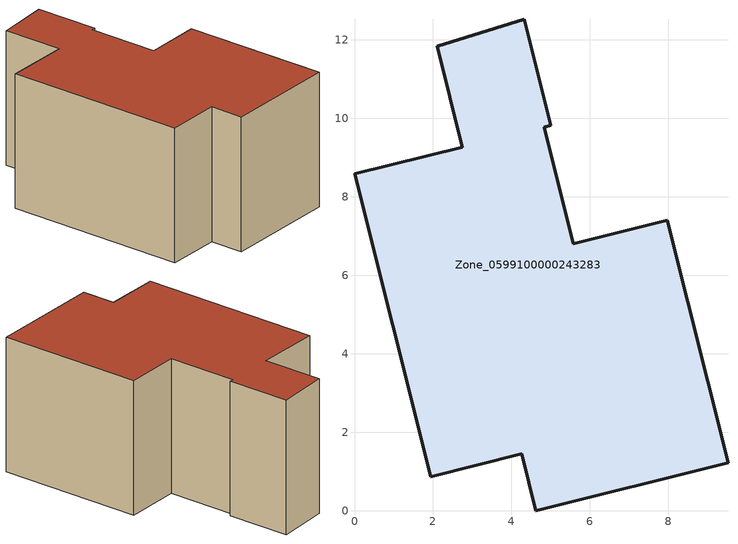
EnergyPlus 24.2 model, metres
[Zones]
Zone_0599100000243283
 floor ground (C_G): 0,8.59 2.75,9.26 2.11,11.84 4.32,12.53 5,9.82 4.84,9.78 5.58,6.81 7.97,7.4 9.52,1.23 4.62,0 4.26,1.45 1.94,0.87 z0
 wall outside (C_F): 2.75,9.26 0,8.59 1.94,0.87 4.26,1.45 4.62,0 9.52,1.23 7.97,7.4 5.58,6.81 4.84,9.78 5,9.82 4.32,12.53 2.11,11.84 2.75,9.26 z0:5.95
 roof outside (C_R): 4.32,12.53 2.11,11.84 2.75,9.26 0,8.59 1.94,0.87 4.26,1.45 4.62,0 9.52,1.23 7.97,7.4 5.58,6.81 4.84,9.78 5,9.82 z5.95
[BUILDING]
Pand.0599100000243283: North Axis=0; Terrain=City; Loads Convergence Tolerance Value=0.04; Temperature Convergence Tolerance Value=0.4; Solar Distribution=FullExterior; Maximum Number of Warmup Days=25; Minimum Number of Warmup Days=1
[Site:Location]
Rotterdam.The.Hague.AP_ZH_NLD Design_Conditions: Latitude=51.96; Longitude=4.45; Time Zone=1; Elevation=-4.5
[SITE:GROUNDTEMPERATURE:BUILDINGSURFACE]
18, 18, 18, 18, 18, 18, 18, 18, 18, 18, 18, 18
[MATERIAL] Thermal Absorptance=0.9; Solar Absorptance=0.7; Visible Absorptance=0.7
Name | Roughness | Thickness | Conductivity | Density | Specific Heat
G.TC.1965-1974 | MediumSmooth | 0.15 | 0.882353 | 540 | 1210
F.TC.1965-1974 | Rough | 0.3 | 0.697674 | 1920 | 840
R.TC.1965-1974 | MediumRough | 0.2 | 0.232558 | 1500 | 1000
[CONSTRUCTION]
C_G: G.TC.1965-1974
C_F: F.TC.1965-1974
C_R: R.TC.1965-1974
[ZONE]
Zone_0599100000243283: Type=1; Multiplier=1; Ceiling Height=Autocalculate; Volume=Autocalculate; Floor Area=autocalculate; Part of Total Floor Area=Yes
[ZONEINFILTRATION:DESIGNFLOWRATE]
Infil_Zone_0599100000243283: Zone or ZoneList or Space or SpaceList=Zone_0599100000243283; Schedule=AlwaysOn; Design Flow Rate Calculation Method=Flow/Area; Flow Rate per Floor Area=0.003; Constant Term Coefficient=1; Temperature Term Coefficient=0; Velocity Term Coefficient=0; Velocity Squared Term Coefficient=0
[HVACTEMPLATE:ZONE:IDEALLOADSAIRSYSTEM]
Zone_0599100000243283: Maximum Heating Supply Air Temperature=50; Minimum Cooling Supply Air Temperature=13; Maximum Heating Supply Air Humidity Ratio=0.0156; Minimum Cooling Supply Air Humidity Ratio=0.0077; Heating Limit=NoLimit; Cooling Limit=NoLimit; Dehumidification Control Type=ConstantSensibleHeatRatio; Cooling Sensible Heat Ratio=0.7; Dehumidification Setpoint=60; Humidification Control Type=None; Humidification Setpoint=30; Outdoor Air Method=None; Outdoor Air Flow Rate per Person=0.00944; Outdoor Air Flow Rate per Zone Floor Area=0; Outdoor Air Flow Rate per Zone=0; Demand Controlled Ventilation Type=None; Outdoor Air Economizer Type=NoEconomizer; Heat Recovery Type=None; Sensible Heat Recovery Effectiveness=0.7; Latent Heat Recovery Effectiveness=0.65
[ZONECONTROL:THERMOSTAT]
ThermostatControl_Zone_0599100000243283: Zone or ZoneList=Zone_0599100000243283; Control Type Schedule=DualSetpointControlType; Control 1=Thermostat_Zone_0599100000243283; Temperature Difference Between Cutout And Setpoint=0
[THERMOSTATSETPOINT:DUALSETPOINT]
Thermostat_Zone_0599100000243283: Heating Setpoint Temperature Schedule=HeatingSetpoint_Zone_0599100000243283; Cooling Setpoint Temperature Schedule=CoolingSetpoint_Zone_0599100000243283
[SCHEDULE:COMPACT]
HeatingSetpoint_Zone_0599100000243283: Through: 12/31, For: AllDays, Until: 24:00, 21
CoolingSetpoint_Zone_0599100000243283: Through: 12/31, For: AllDays, Until: 24:00, 24
DualSetpointControlType: Through: 12/31, For: AllDays, Until: 24:00, 4
AlwaysOn: Through: 12/31, For: AllDays, Until: 24:00, 1
